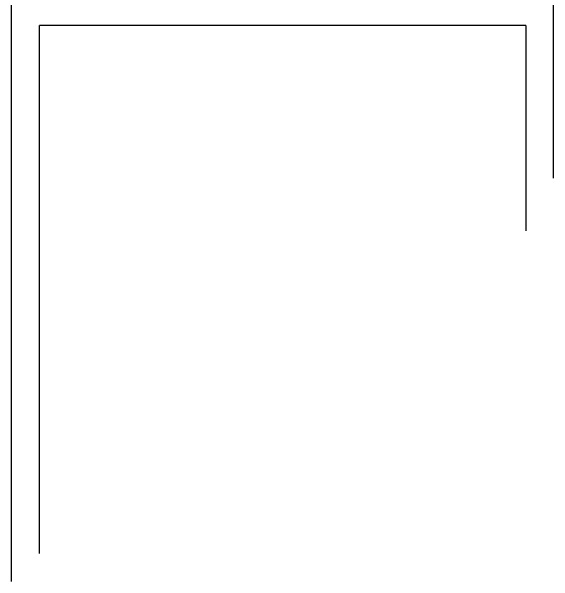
# Model space of a CAD drawing. Header units: inches. Extents: x 0 to 156, y 0 to 1095.
# Drawn here: x 0 to 156, y 333.6 to 497.8 of the extents above; entities that cross this region are included whole.
import ezdxf

# ---------------------------------------------------------------- set-up
doc = ezdxf.new("R2010")
doc.units = ezdxf.units.IN
doc.header["$LTSCALE"] = 50
doc.header["$MEASUREMENT"] = 0
doc.layers.add('A-WALL', color=5, linetype='CONTINUOUS')

msp = doc.modelspace()

# ---------------------------------------------------------------- linework, layer by layer
at = {"layer": 'A-WALL'}
for p, q in [((0, 333.64, 12), (0, 1075.51, 12)), ((156, 449.81, 12), (156, 549.85, 12)), ((8.04, 341.68, 12), (8.04, 493.75, 12)), ((148.01, 493.75, 12), (8.04, 493.75, 12)), ((148.01, 493.75, 12), (148.01, 434.61, 12))]:
    msp.add_line(p, q, dxfattribs=at)

doc.saveas('drawing.dxf')
